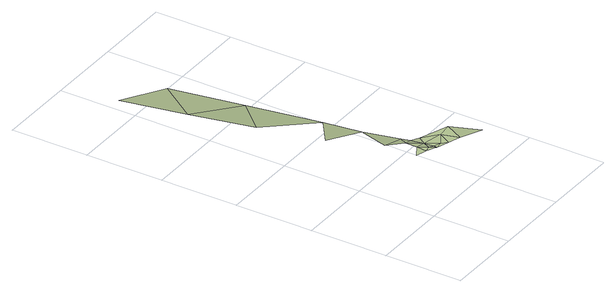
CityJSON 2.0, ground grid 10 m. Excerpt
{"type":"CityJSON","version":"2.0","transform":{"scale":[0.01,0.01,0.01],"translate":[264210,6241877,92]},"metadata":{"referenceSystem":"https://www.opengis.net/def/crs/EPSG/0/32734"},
"CityObjects":{
"terrain1":{"type":"TINRelief","geometry":[{"type":"CompositeSurface","lod":"1","boundaries":[[[0,1,2]],[[3,0,2]],[[2,4,3]],[[3,5,0]],[[0,5,6]],[[7,3,4]],[[8,6,9]],[[3,7,5]],[[4,10,7]],[[7,10,11]],[[12,6,5]],[[5,7,11]],[[6,12,9]],[[10,13,11]],[[8,9,14]],[[15,12,5]],[[11,16,5]],[[5,16,15]],[[11,13,16]],[[13,17,16]],[[18,14,19]],[[20,15,16]],[[17,20,16]],[[21,20,17]],[[22,19,23]],[[22,23,24]],[[25,24,23]],[[24,25,26]]]}]}
},
"vertices":[
[258,388,660],[96,295,660],[241,256,660],[323,271,660],[386,217,640],[391,381,640],[260,544,660],[404,252,640],[142,741,620],[359,666,620],[400,212,640],[490,223,640],[414,574,600],[557,160,640],[402,1215,510],[469,483,640],[653,328,640],[714,108,640],[11,1458,520],[445,1764,430],[846,350,640],[1028,4,610],[70,2416,340],[532,2862,240],[129,3374,160],[618,3959,60],[188,4332,0]
]}
